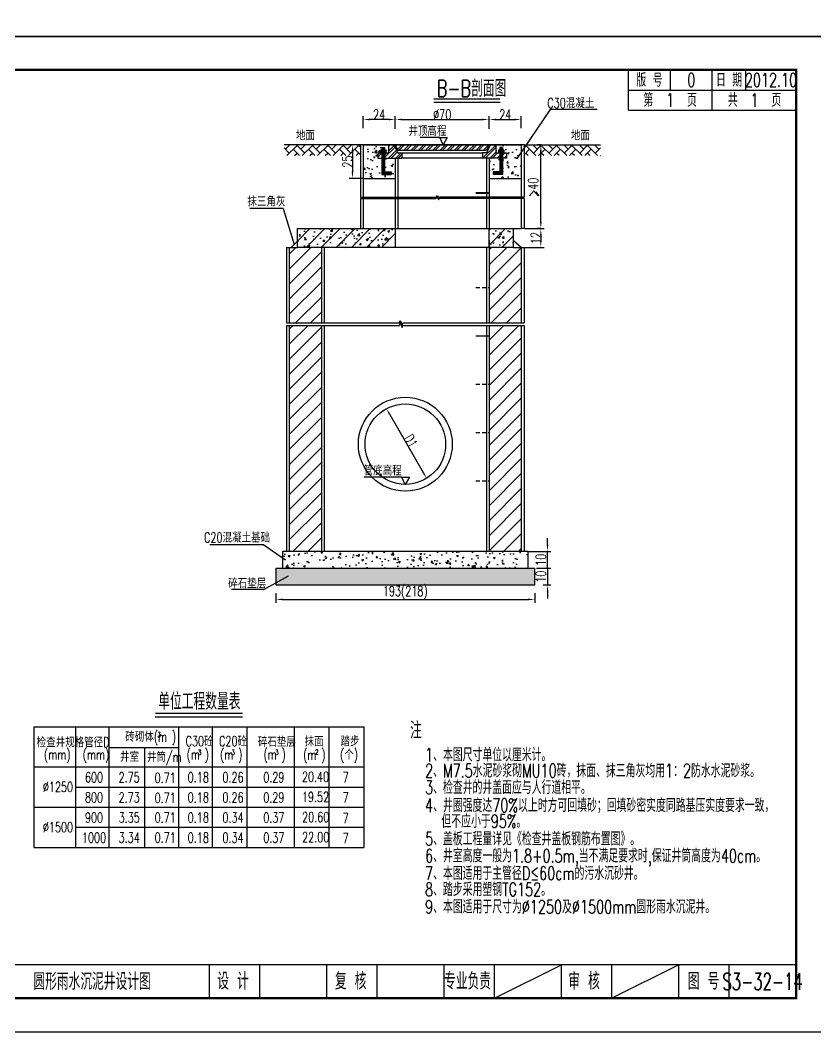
# Model space of a CAD drawing. Extents: x 5781 to 12795, y 1434 to 2653.
# Drawn here: x 6380 to 6617.2, y 1795.1 to 2096.9 of the extents above; entities that cross this region are included whole.
import ezdxf
from ezdxf.enums import TextEntityAlignment as Align

# ---------------------------------------------------------------- set-up
doc = ezdxf.new("R2010")
doc.units = 0
doc.header["$LTSCALE"] = 5
doc.linetypes.add('HIDDEN', pattern=[0.375, 0.25, -0.125])
doc.layers.get('0').update_dxf_attribs({"linetype": 'CONTINUOUS'})
for name, color, linetype in [('图框', 7, 'CONTINUOUS'), ('填充', 8, 'CONTINUOUS'), ('尺寸标注', 4, 'CONTINUOUS'), ('文字', 7, 'CONTINUOUS'), ('文字字符', 7, 'CONTINUOUS'), ('结构', 7, 'CONTINUOUS'), ('结构1', 1, 'CONTINUOUS'), ('结构2', 7, 'CONTINUOUS'), ('钢筋', 1, 'CONTINUOUS'), ('钢筋2', 3, 'CONTINUOUS')]:
    doc.layers.add(name, color=color, linetype=linetype)
doc.styles.get("Standard").update_dxf_attribs({"font": 'simplex1.shx', "width": 0.7, "bigfont": 'hztxt.shx'})
pattern_1 = [(50, (4981.3437, 2493.9624), (5.46554, -0.478173), [0.5715, -6.2865]), (355, (4981.344, 2493.9624), (-1.057285, 5.7317), [0.4572, -5.0292]), (100.451, (4981.799, 2493.9225), (4.408275, 5.2535), [0.4857, -5.3427]), (46.1842, (4981.344, 2495.4864), (8.13237, -1.26127), [0.85725, -9.42975]), (96.6356, (4982.0214, 2495.381), (7.122127, 7.422767), [0.72855, -8.01405]), (351.184, (4981.344, 2495.486), (7.12214, 7.422754), [0.6858, -7.5438]), (21, (4982.1057, 2495.1054), (4.548446, -3.067966), [0.5715, -6.2865]), (326, (4982.106, 2495.1054), (1.85406, 5.525639), [0.4572, -5.0292]), (71.4514, (4982.485, 2494.8497), (6.402495, 2.457686), [0.4857, -5.3427]), (37.5, (4981.3437, 2493.9624), (0.092658, 2.5366512), [0, -4.96824, 0, -5.1054, 0, -5.04825]), (7.5, (4981.3437, 2493.9624), (2.00459, 3.0054172), [0, -2.91084, 0, -4.85394, 0, -1.92405]), (327.5, (4979.6445, 2493.9624), (4.0677179, -0.1718623), [0, -1.905, 0, -5.9436, 0, -7.8867]), (317.5, (4978.8825, 2493.9624), (4.4438754, 0.762795), [0, -2.4765, 0, -3.94716, 0, -5.6007])]

# ---------------------------------------------------------------- blocks, each defined once
blk = doc.blocks.new('series')
at = {"width": 0.75}
for tag, height, p in [('页码', 4, (-35, -19)), ('图名', 5, (-220, -282)), ('图号', 5, (-20, -282))]:
    blk.add_attdef(tag, text='', height=height, dxfattribs=at).set_placement(p, align=Align.MIDDLE_CENTER)
blk = doc.blocks.new('DIM')
at = {"layer": '尺寸标注'}
blk.add_solid([(-1, -0.125), (-1, 0.125), (0, 0)], dxfattribs=at)
blk = doc.blocks.new('123')
at = {"layer": '图框'}
blk.add_lwpolyline([(6201.38, 2092.12), (6201.38, 2389.12), (5781.38, 2389.12), (5781.38, 2092.12)], close=True, dxfattribs=at)

msp = doc.modelspace()

# ---------------------------------------------------------------- hatches: boundary and pattern name
at = {"layer": '填充'}
h = msp.add_hatch(dxfattribs=at)
h.set_pattern_fill('AR-HBONE', color=8, scale=0.016, style=0)
h.set_pattern_definition([(45, (6753.3195, 1851.5535), (2e-16, 2.2989456), [4.8768, -1.6256]), (135, (6754.469, 1852.703), (2e-16, 2.2989456), [4.8768, -1.6256])])
h.paths.add_polyline_path([(6481.4086, 2059.7561), (6458.6427, 2059.7561), (6458.6427, 2056.5561), (6481.4086, 2056.5561)])
h = msp.add_hatch(dxfattribs=at)
h.set_pattern_fill('AR-CONC', color=8, scale=0.03, style=0)
h.set_pattern_definition(pattern_1)
h.paths.add_polyline_path([(6482.2086, 2049.7568), (6491.8086, 2049.7568), (6491.8086, 2055.7568), (6488.6086, 2055.7568), (6488.6086, 2051.7568), (6490.6086, 2051.7568), (6490.6086, 2050.9568), (6487.8086, 2050.9568), (6487.8086, 2055.7568), (6486.6086, 2055.7568), (6486.6086, 2057.3568), (6487.4086, 2057.3568), (6487.4086, 2058.1568), (6487.8086, 2058.1568), (6487.8086, 2058.9568), (6488.6086, 2058.9568), (6488.6086, 2058.1568), (6489.0086, 2058.1568), (6489.0086, 2057.3568), (6489.8086, 2057.3568), (6489.8086, 2059.7561), (6482.2086, 2059.7561)])
h.paths.add_polyline_path([(6529.4086, 2059.7561), (6521.8086, 2059.7561), (6521.8086, 2057.3568), (6522.6086, 2057.3568), (6522.6086, 2058.1568), (6523.0086, 2058.1568), (6523.0086, 2058.9568), (6523.8086, 2058.9568), (6523.8086, 2058.1568), (6524.2086, 2058.1568), (6524.2086, 2057.3568), (6525.0086, 2057.3568), (6525.0086, 2055.7568), (6523.8086, 2055.7568), (6523.8086, 2050.9568), (6521.0086, 2050.9568), (6521.0086, 2051.7568), (6523.0086, 2051.7568), (6523.0086, 2055.7568), (6519.8086, 2055.7568), (6519.8086, 2049.7568), (6529.4086, 2049.7568)])
h = msp.add_hatch(dxfattribs=at)
h.set_pattern_fill('ANSI32', scale=0.16, style=0)
h.set_pattern_definition([(45, (6753.3195, 1870.9382), (-1.077631, 1.077631), []), (45, (6754.038, 1870.9382), (-1.077631, 1.077631), [])])
h.paths.add_polyline_path([(6491.8086, 2059.7568), (6492.6086, 2058.1568), (6505.8086, 2058.1568), (6505.8086, 2059.7568)])
h.paths.add_polyline_path([(6519.0086, 2058.1568), (6519.8086, 2059.7568), (6505.8086, 2059.7568), (6505.8086, 2058.1568)])
h.paths.add_polyline_path([(6521.8086, 2057.3568), (6521.8086, 2059.7568), (6520.2071, 2059.7568), (6519.0071, 2057.3568), (6517.8086, 2057.3568), (6517.8086, 2055.7568), (6525.0086, 2055.7568), (6525.0086, 2057.3568)])
h.paths.add_polyline_path([(6493.8086, 2055.7568), (6493.8086, 2057.3568), (6492.6102, 2057.3568), (6491.4102, 2059.7568), (6489.8086, 2059.7568), (6489.8086, 2057.3568), (6486.6086, 2057.3568), (6486.6086, 2055.7568)])
h = msp.add_hatch(dxfattribs=at)
h.set_pattern_fill('AR-HBONE', color=8, scale=0.016, style=0)
h.set_pattern_definition([(135, (6258.2977, 1851.5535), (-2e-16, 2.2989456), [4.8768, -1.6256]), (45, (6257.1483, 1852.703), (-2e-16, 2.2989456), [4.8768, -1.6256])])
h.paths.add_polyline_path([(6530.2086, 2059.7561), (6552.9746, 2059.7561), (6552.9746, 2056.5561), (6530.2086, 2056.5561)])
h = msp.add_hatch(dxfattribs=at)
h.set_pattern_fill('AR-CONC', color=8, scale=0.03, style=0)
h.set_pattern_definition(pattern_1)
h.paths.add_polyline_path([(6462.6086, 2034.7561), (6462.6086, 2029.1561), (6491.8086, 2029.1561), (6491.8086, 2034.7561)])
h.paths.add_polyline_path([(6519.8086, 2034.7561), (6519.8086, 2029.1561), (6527.0086, 2029.1561), (6527.0086, 2034.7561)])
h = msp.add_hatch(dxfattribs=at)
h.set_pattern_fill('ANSI31', color=8, style=0)
h.set_pattern_definition([(45, (5097.1434, 726.9838), (-2.245064, 2.245064), [])])
h.paths.add_polyline_path([(6469.8086, 2005.8823), (6460.2086, 2005.8823), (6460.2086, 1938.4426), (6469.8086, 1938.4426)])
h.paths.add_polyline_path([(6469.8086, 2029.1561), (6462.6086, 2029.1561), (6460.2086, 2029.1561), (6460.2086, 2006.6064), (6469.8086, 2006.6064)])
h.paths.add_polyline_path([(6529.4086, 2029.1561), (6527.0086, 2029.1561), (6519.8086, 2029.1561), (6519.8086, 2006.6064), (6529.4086, 2006.6064)])
h.paths.add_polyline_path([(6529.4086, 2005.8823), (6519.8086, 2005.8823), (6519.8086, 1938.4426), (6529.4086, 1938.4426)])
h = msp.add_hatch(dxfattribs=at)
h.set_pattern_fill('AR-CONC', color=8, scale=0.03, style=0)
h.set_pattern_definition([(50, (4981.3437, 2485.5425), (5.46554, -0.478173), [0.5715, -6.2865]), (355, (4981.344, 2485.5425), (-1.057285, 5.7317), [0.4572, -5.0292]), (100.451, (4981.799, 2485.5026), (4.408275, 5.2535), [0.4857, -5.3427]), (46.1842, (4981.344, 2487.0665), (8.13237, -1.26127), [0.85725, -9.42975]), (96.6356, (4982.0214, 2486.961), (7.122127, 7.422767), [0.72855, -8.01405]), (351.184, (4981.344, 2487.0665), (7.12214, 7.422754), [0.6858, -7.5438]), (21, (4982.1057, 2486.6855), (4.548446, -3.067966), [0.5715, -6.2865]), (326, (4982.106, 2486.6855), (1.85406, 5.525639), [0.4572, -5.0292]), (71.4514, (4982.485, 2486.43), (6.402495, 2.457686), [0.4857, -5.3427]), (37.5, (4981.3437, 2485.5425), (0.092658, 2.5366512), [0, -4.96824, 0, -5.1054, 0, -5.04825]), (7.5, (4981.3437, 2485.5425), (2.00459, 3.0054172), [0, -2.91084, 0, -4.85394, 0, -1.92405]), (327.5, (4979.6445, 2485.5425), (4.0677179, -0.1718623), [0, -1.905, 0, -5.9436, 0, -7.8867]), (317.5, (4978.8825, 2485.5425), (4.4438754, 0.762795), [0, -2.4765, 0, -3.94716, 0, -5.6007])])
h.paths.add_polyline_path([(6458.2086, 1933.4426), (6531.4086, 1933.4426), (6531.4086, 1938.4426), (6458.2086, 1938.4426)])
at = {"layer": '尺寸标注'}
h = msp.add_hatch(dxfattribs=at)
h.set_pattern_fill('ANSI31', color=8, style=0)
h.set_pattern_definition([(45, (4981.3437, 2493.9624), (-2.245064, 2.245064), [])])
h.paths.add_polyline_path([(6462.6086, 2034.7561), (6462.6086, 2029.1561), (6491.8086, 2029.1561), (6491.8086, 2034.7561)])
h.paths.add_polyline_path([(6519.8086, 2034.7561), (6519.8086, 2029.1561), (6527.0086, 2029.1561), (6527.0086, 2034.7561)])
h = msp.add_hatch(dxfattribs=at)
h.set_pattern_fill('AR-SAND', color=8, scale=0.03, style=0)
h.set_pattern_definition([(37.5, (5535.2623, 903.0926), (-0.0480009, 1.4682397), [0, -1.15824, 0, -1.2954, 0, -1.23825]), (7.5, (5535.2623, 903.0926), (1.3485698, 2.1504753), [0, -0.62484, 0, -1.04394, 0, -0.40005]), (327.5, (5534.325, 903.0926), (2.3729771, 0.0043116), [0, -0.381, 0, -1.3716, 0, -1.7907]), (317.5, (5534.325, 903.0926), (2.2906694, 0.668788), [0, -0.1905, 0, -0.89916, 0, -1.0287])])
h.paths.add_polyline_path([(6456.2086, 1933.4426), (6456.2086, 1928.4426), (6533.4086, 1928.4426), (6533.4086, 1933.4426)])

# ---------------------------------------------------------------- linework, layer by layer
for p, q in [((6503.3108, 2072.452), (6523.0666, 2072.452)), ((6481.4086, 2059.7561), (6458.6427, 2059.7561)), ((6530.2086, 2059.7561), (6552.9746, 2059.7561)), ((6420.2051, 1889.1345), (6446.2557, 1889.1345))]:
    msp.add_line(p, q)
at = {"const_width": 0.4}
for points in [[(6503.3108, 2073.452), (6523.0666, 2073.452)], [(6420.2051, 1890.1345), (6446.2557, 1890.1345)]]:
    msp.add_lwpolyline(points, dxfattribs=at)
at = {"layer": '图框'}
for p, q in [((6561.3768, 2070.1207), (6561.3768, 2082.1207)), ((6573.8768, 2076.1207), (6573.8768, 2082.1207)), ((6586.3768, 2076.1207), (6586.3768, 2082.1207)), ((6596.3768, 2076.1207), (6596.3768, 2082.1207)), ((6561.3768, 2076.1207), (6611.3768, 2076.1207)), ((6586.3768, 2070.1207), (6586.3768, 2076.1207)), ((6561.3768, 2070.1207), (6611.3768, 2070.1207)), ((6521.3768, 1805.1207), (6541.3768, 1815.1207)), ((6576.3768, 1815.1207), (6556.3768, 1805.1207))]:
    msp.add_line(p, q, dxfattribs=at)
for points, const_width in [([(6611.3768, 2082.1207), (6231.3768, 2082.1207), (6231.3768, 1805.1207), (6611.3768, 1805.1207), (6611.3768, 2082.1207)], 0.7), ([(6231.3768, 1815.1207), (6611.3768, 1815.1207)], 0.4), ([(6436.3768, 1805.1207), (6436.3768, 1815.1207)], 0.4), ([(6451.3768, 1805.1207), (6451.3768, 1815.1207)], 0.4), ([(6471.3768, 1805.1207), (6471.3768, 1815.1207)], 0.4), ([(6486.3768, 1805.1207), (6486.3768, 1815.1207)], 0.4), ([(6506.3768, 1805.1207), (6506.3768, 1815.1207)], 0.4), ([(6506.3768, 1805.1207), (6506.3768, 1815.1207)], 0.4), ([(6521.3768, 1805.1207), (6521.3768, 1815.1207)], 0.4), ([(6541.3768, 1805.1207), (6541.3768, 1815.1207)], 0.4), ([(6556.3768, 1805.1207), (6556.3768, 1815.1207)], 0.4), ([(6576.3768, 1805.1207), (6576.3768, 1815.1207)], 0.4), ([(6591.3768, 1805.1207), (6591.3768, 1815.1207)], 0.4)]:
    msp.add_lwpolyline(points, dxfattribs=dict(at, const_width=const_width))
at = {"layer": '填充'}
for p, q in [((6459.4086, 2029.1561), (6462.6086, 2029.1561)), ((6527.0086, 2029.1561), (6530.2086, 2029.1561))]:
    msp.add_line(p, q, dxfattribs=at)
at = {"layer": '填充', "color": 1}
for p, q in [((6460.2086, 2029.1561), (6460.2086, 2006.6064)), ((6469.8086, 2029.1561), (6469.8086, 2006.6064)), ((6519.8086, 2031.2561), (6519.8086, 2006.6064)), ((6529.4086, 2029.1561), (6529.4086, 2006.6064)), ((6460.2086, 2005.8823), (6460.2086, 1938.4426)), ((6469.8086, 2005.8823), (6469.8086, 1938.4426)), ((6519.8086, 2005.8823), (6519.8086, 1938.4426)), ((6529.4086, 2005.8823), (6529.4086, 1938.4426)), ((6531.4086, 1938.4426), (6458.2086, 1938.4426))]:
    msp.add_line(p, q, dxfattribs=at)
for points in [[(6462.6086, 2034.7561), (6491.8086, 2034.7561), (6491.8086, 2029.1561), (6462.6086, 2029.1561)], [(6519.8086, 2034.7561), (6527.0086, 2034.7561), (6527.0086, 2029.1561), (6519.8086, 2029.1561)]]:
    msp.add_lwpolyline(points, close=True, dxfattribs=at)
at = {"layer": '尺寸标注'}
for p, q in [((6482.2086, 2064.7865), (6482.2086, 2068.3244)), ((6491.8086, 2064.5865), (6491.8086, 2068.3244)), ((6491.809, 2064.7865), (6491.809, 2068.3244)), ((6519.8086, 2064.5865), (6519.8086, 2068.3244)), ((6519.8086, 2064.7871), (6519.8086, 2068.3244)), ((6537.9886, 2070.2742), (6528.1552, 2055.7913)), ((6529.4086, 2064.7865), (6529.4086, 2068.3244)), ((6551.996, 2070.2742), (6537.9886, 2070.2742)), ((6489.809, 2067.3244), (6484.2086, 2067.3244)), ((6493.8086, 2067.3244), (6517.8086, 2067.3244)), ((6521.8086, 2067.3244), (6527.4086, 2067.3244)), ((6505.0609, 2061.9162), (6499.2802, 2061.9162)), ((6506.0621, 2059.7561), (6505.0609, 2061.9162)), ((6505.0609, 2061.9162), (6507.3297, 2061.9162)), ((6507.3297, 2061.9162), (6506.0621, 2059.7561)), ((6482.0086, 2059.7561), (6478.0484, 2059.7561)), ((6535.2687, 2059.7561), (6534.2258, 2059.7561)), ((6479.0484, 2057.7561), (6479.0484, 2051.7568)), ((6535.2258, 2036.7561), (6535.2258, 2057.7561)), ((6482.0086, 2049.7568), (6478.0484, 2049.7568)), ((6533.7441, 2045.7616), (6534.6034, 2044.5764)), ((6458.3378, 2040.815), (6448.3974, 2040.815)), ((6458.3378, 2040.815), (6461.6649, 2030.0581)), ((6530.4086, 2034.7561), (6536.2258, 2034.7561)), ((6535.0258, 2034.7561), (6534.2258, 2034.7561)), ((6535.2258, 2032.7561), (6535.2258, 2031.1561)), ((6460.7629, 2029.1561), (6462.6086, 2031.0018)), ((6527.0086, 2031.2561), (6527.0086, 2029.1561)), ((6529.4086, 2029.1561), (6527.0086, 2031.2561)), ((6530.4086, 2029.1561), (6536.2258, 2029.1561)), ((6530.4086, 2029.1561), (6536.2258, 2029.1561)), ((6490.1649, 1979.3006), (6500.158, 1961.9921)), ((6493.8075, 1960.6027), (6482.5036, 1960.6027)), ((6493.8075, 1960.6027), (6496.0763, 1960.6027)), ((6494.8086, 1958.4426), (6493.8075, 1960.6027)), ((6496.0763, 1960.6027), (6494.8086, 1958.4426)), ((6537.23, 1940.4426), (6537.23, 1942.4426)), ((6452.6492, 1940.4305), (6436.4651, 1940.4305)), ((6452.6492, 1940.4305), (6459.0271, 1935.9678)), ((6531.6086, 1938.4426), (6536.2258, 1938.4426)), ((6531.6086, 1938.4426), (6536.2258, 1938.4426)), ((6533.8129, 1938.4426), (6538.23, 1938.4426)), ((6533.9086, 1938.4426), (6538.23, 1938.4426)), ((6535.9129, 1938.4426), (6538.23, 1938.4426)), ((6537.23, 1933.4426), (6537.23, 1938.4426)), ((6533.9086, 1933.4426), (6538.23, 1933.4426)), ((6535.9129, 1933.4426), (6538.23, 1933.4426)), ((6535.9129, 1933.4426), (6538.23, 1933.4426)), ((6537.23, 1933.4426), (6537.23, 1928.4426)), ((6452.6492, 1927.0948), (6459.9329, 1931.1946)), ((6537.23, 1931.4426), (6537.23, 1929.4426)), ((6537.23, 1931.4426), (6537.23, 1929.4426)), ((6452.6492, 1927.0948), (6442.9989, 1927.0948)), ((6456.2086, 1925.9426), (6456.2086, 1923.122)), ((6533.4086, 1925.9426), (6533.4086, 1923.122)), ((6535.9129, 1928.4426), (6538.23, 1928.4426)), ((6537.23, 1926.4426), (6537.23, 1924.4426)), ((6458.2086, 1924.122), (6531.4086, 1924.122))]:
    msp.add_line(p, q, dxfattribs=at)
at = {"layer": '尺寸标注', "color": 1}
msp.add_line((6456.2086, 1933.4426), (6533.4086, 1933.4426), dxfattribs=at)
at = {"layer": '文字字符', "color": 1, "linetype": 'ByBlock'}
for p, q in [((6384.0261, 1886.1345), (6482.4347, 1886.1345)), ((6384.0261, 1886.1345), (6384.0261, 1850.1345)), ((6482.4347, 1886.1345), (6482.4347, 1850.1345)), ((6384.0261, 1850.1345), (6482.4347, 1850.1345))]:
    msp.add_line(p, q, dxfattribs=at)
at = {"layer": '文字字符'}
for p, q in [((6396.4297, 1886.1345), (6396.4297, 1850.1345)), ((6406.4297, 1886.1345), (6406.4297, 1850.1345)), ((6427.2052, 1886.1345), (6427.2052, 1874.1345)), ((6427.2052, 1886.1345), (6427.2052, 1850.1345)), ((6437.2052, 1886.1345), (6437.2052, 1850.1345)), ((6447.5343, 1886.1345), (6447.5343, 1850.1345)), ((6461.6886, 1886.1345), (6461.6886, 1850.1345)), ((6471.9941, 1886.1345), (6471.9941, 1874.1345)), ((6427.2052, 1879.8707), (6406.4297, 1879.8707)), ((6416.9907, 1879.8707), (6416.9907, 1850.1345)), ((6384.0261, 1874.1345), (6482.4347, 1874.1345)), ((6384.0261, 1874.1345), (6482.4347, 1874.1345)), ((6384.0261, 1874.1345), (6482.4347, 1874.1345)), ((6471.9941, 1874.1345), (6471.9941, 1850.1345)), ((6396.4297, 1868.1345), (6482.4347, 1868.1345)), ((6384.0261, 1862.1345), (6482.4347, 1862.1345)), ((6396.4297, 1856.1345), (6482.4347, 1856.1345))]:
    msp.add_line(p, q, dxfattribs=at)
at = {"layer": '结构'}
for p, q in [((6493.8086, 2057.3568), (6517.8086, 2057.3568)), ((6517.8086, 2055.7568), (6493.8086, 2055.7568)), ((6481.4086, 2044.1688), (6503.9673, 2044.1688)), ((6481.4086, 2043.7942), (6503.9145, 2043.7942)), ((6503.9145, 2043.7942), (6504.3385, 2044.2458)), ((6503.9673, 2044.1688), (6504.3912, 2044.6204)), ((6504.3385, 2044.2458), (6504.7072, 2043.3093)), ((6504.3912, 2044.6204), (6504.76, 2043.6839)), ((6504.7072, 2043.3093), (6504.9918, 2043.7942)), ((6504.76, 2043.6839), (6505.0446, 2044.1688)), ((6530.2086, 2043.7942), (6504.9918, 2043.7942)), ((6530.2086, 2044.1688), (6505.0446, 2044.1688))]:
    msp.add_line(p, q, dxfattribs=at)
for points in [[(6459.4086, 2006.6064), (6493.0281, 2006.6064), (6493.232, 2007.3306), (6493.8783, 2006.0034), (6494.1054, 2006.6064), (6530.2086, 2006.6064)], [(6459.4086, 2005.8823), (6493.0281, 2005.8823), (6493.232, 2006.6065), (6493.8783, 2005.2792), (6494.1054, 2005.8823), (6530.2086, 2005.8823)]]:
    msp.add_lwpolyline(points, dxfattribs=at)
for radius in [14, 12]:
    msp.add_circle((6494.8086, 1970.4426), radius, dxfattribs=at)
at = {"layer": '结构1'}
for p, q in [((6515.8086, 2045.5561), (6519.8086, 2045.5561)), ((6515.8086, 2045.3561), (6519.8086, 2045.3561)), ((6515.8086, 2002.7561), (6519.8086, 2002.7561)), ((6458.2086, 1938.4426), (6458.2086, 1933.4426)), ((6531.4086, 1933.4426), (6531.4086, 1938.4426)), ((6456.2086, 1933.4426), (6456.2086, 1928.4426)), ((6533.4086, 1928.4426), (6533.4086, 1933.4426)), ((6456.2086, 1928.4426), (6533.4086, 1928.4426))]:
    msp.add_line(p, q, dxfattribs=at)
at = {"layer": '结构1', "linetype": 'HIDDEN'}
for p, q in [((6515.8086, 2017.1561), (6519.8086, 2017.1561)), ((6515.8086, 1988.3561), (6519.8086, 1988.3561)), ((6515.8086, 1973.9561), (6519.8086, 1973.9561)), ((6515.8086, 1959.5561), (6519.8086, 1959.5561))]:
    msp.add_line(p, q, dxfattribs=at)
at = {"layer": '结构2'}
msp.add_lwpolyline([(6462.6086, 2034.7561), (6527.0086, 2034.7561), (6527.0086, 2029.1561), (6462.6086, 2029.1561)], close=True, dxfattribs=at)
at = {"layer": '钢筋', "linetype": 'Continuous'}
for p, q in [((6482.2086, 2059.7568), (6529.4086, 2059.7568)), ((6482.2086, 2059.7568), (6482.2086, 2049.7568)), ((6529.4086, 2059.7568), (6529.4086, 2049.7568)), ((6491.8086, 2055.7568), (6491.8086, 2049.7568)), ((6519.8086, 2055.7568), (6519.8086, 2049.7568)), ((6482.2086, 2049.7568), (6482.2086, 2044.1688)), ((6491.8086, 2049.7568), (6491.8086, 2044.1688)), ((6519.8086, 2049.7568), (6519.8086, 2044.1688)), ((6529.4086, 2049.7568), (6529.4086, 2044.1688)), ((6482.2086, 2043.7942), (6482.2086, 2034.7561)), ((6491.8086, 2043.7942), (6491.8086, 2034.7561)), ((6519.8086, 2043.7942), (6519.8086, 2034.7561)), ((6529.4086, 2043.7942), (6529.4086, 2034.7561))]:
    msp.add_line(p, q, dxfattribs=at)
at = {"layer": '钢筋'}
for p, q in [((6489.8086, 2059.7568), (6489.8086, 2057.3568)), ((6491.4102, 2059.7568), (6492.6102, 2057.3568)), ((6491.8086, 2059.7568), (6492.6086, 2058.1568)), ((6520.2071, 2059.7568), (6519.0071, 2057.3568)), ((6519.8086, 2059.7568), (6519.0086, 2058.1568)), ((6521.8086, 2059.7568), (6521.8086, 2057.3568)), ((6486.6086, 2057.3568), (6489.8086, 2057.3568)), ((6486.6086, 2057.3568), (6486.6086, 2055.7568)), ((6486.6086, 2055.7568), (6493.8086, 2055.7568)), ((6492.6086, 2058.1568), (6519.0086, 2058.1568)), ((6492.6102, 2057.3568), (6493.8086, 2057.3568)), ((6493.8086, 2057.3568), (6493.8086, 2055.7568)), ((6519.0071, 2057.3568), (6517.8086, 2057.3568)), ((6517.8086, 2057.3568), (6517.8086, 2055.7568)), ((6525.0086, 2055.7568), (6517.8086, 2055.7568)), ((6521.8086, 2057.3568), (6525.0086, 2057.3568)), ((6525.0086, 2057.3568), (6525.0086, 2055.7568)), ((6482.2086, 2049.7568), (6491.8086, 2049.7568)), ((6519.8086, 2049.7568), (6529.4086, 2049.7568)), ((6519.8086, 2034.7561), (6529.4086, 2034.7561))]:
    msp.add_line(p, q, dxfattribs=at)
at = {"layer": '钢筋2', "linetype": 'Continuous'}
for p, q in [((6481.4086, 2059.7568), (6481.4086, 2044.1688)), ((6530.2086, 2059.7568), (6530.2086, 2044.1688)), ((6492.6086, 2055.7568), (6492.6086, 2044.1688)), ((6519.0086, 2055.7568), (6519.0086, 2044.1688)), ((6481.4086, 2043.7942), (6481.4086, 2034.7561)), ((6492.6086, 2043.7942), (6492.6086, 2034.7561)), ((6519.0086, 2043.7942), (6519.0086, 2034.7561)), ((6530.2086, 2043.7942), (6530.2086, 2034.7561)), ((6530.2086, 2034.7561), (6529.4086, 2034.7561)), ((6459.4086, 2029.1561), (6459.4086, 2006.6064)), ((6470.6086, 2029.1561), (6470.6086, 2006.6064)), ((6519.0086, 2029.1561), (6519.0086, 2006.6064)), ((6530.2086, 2029.1561), (6530.2086, 2006.6064)), ((6459.4086, 2005.8823), (6459.4086, 1938.4426)), ((6470.6086, 2005.8823), (6470.6086, 1938.4426)), ((6519.0086, 2005.8823), (6519.0086, 1938.4426)), ((6530.2086, 2005.8823), (6530.2086, 1938.4426))]:
    msp.add_line(p, q, dxfattribs=at)
at = {"layer": '钢筋2'}
msp.add_line((6530.2086, 2059.7561), (6481.4086, 2059.7561), dxfattribs=at)
at = {"layer": '钢筋2', "color": 7, "linetype": 'Continuous'}
for p, q in [((6487.8086, 2058.9568), (6488.6086, 2058.9568)), ((6487.8086, 2058.9568), (6487.8086, 2050.9568)), ((6488.0086, 2058.9568), (6488.0086, 2051.1568)), ((6488.2086, 2058.9568), (6488.2086, 2051.3568)), ((6488.4086, 2058.9568), (6488.4086, 2051.5568)), ((6488.6086, 2058.9568), (6488.6086, 2051.7568)), ((6523.8086, 2058.9568), (6523.0086, 2058.9568)), ((6523.0086, 2058.9568), (6523.0086, 2051.7568)), ((6523.2086, 2058.9568), (6523.2086, 2051.5568)), ((6523.4086, 2058.9568), (6523.4086, 2051.3568)), ((6523.6086, 2058.9568), (6523.6086, 2051.1568)), ((6523.8086, 2058.9568), (6523.8086, 2050.9568)), ((6487.4086, 2058.1568), (6489.0086, 2058.1568)), ((6487.4086, 2058.1568), (6487.4086, 2057.3568)), ((6487.4086, 2057.9568), (6489.0086, 2057.9568)), ((6487.4086, 2057.7568), (6489.0086, 2057.7568)), ((6487.4086, 2057.5568), (6489.0086, 2057.5568)), ((6489.0086, 2058.1568), (6489.0086, 2057.3568)), ((6524.2086, 2058.1568), (6522.6086, 2058.1568)), ((6522.6086, 2058.1568), (6522.6086, 2057.3568)), ((6524.2086, 2057.9568), (6522.6086, 2057.9568)), ((6524.2086, 2057.7568), (6522.6086, 2057.7568)), ((6524.2086, 2057.5568), (6522.6086, 2057.5568)), ((6524.2086, 2058.1568), (6524.2086, 2057.3568)), ((6487.8086, 2050.9568), (6490.6086, 2050.9568)), ((6488.0086, 2051.1568), (6490.6086, 2051.1568)), ((6488.2086, 2051.3568), (6490.6086, 2051.3568)), ((6488.4086, 2051.5568), (6490.6086, 2051.5568)), ((6488.6086, 2051.7568), (6490.6086, 2051.7568)), ((6490.6086, 2051.7568), (6490.6086, 2050.9568)), ((6521.0086, 2051.7568), (6521.0086, 2050.9568)), ((6523.0086, 2051.7568), (6521.0086, 2051.7568)), ((6523.2086, 2051.5568), (6521.0086, 2051.5568)), ((6523.4086, 2051.3568), (6521.0086, 2051.3568)), ((6523.6086, 2051.1568), (6521.0086, 2051.1568)), ((6523.8086, 2050.9568), (6521.0086, 2050.9568))]:
    msp.add_line(p, q, dxfattribs=at)

# ---------------------------------------------------------------- block references
at = {"layer": '图框'}
ref = msp.add_blockref('series', (6621.3768, 2092.1207), dxfattribs=at)
ref.add_attrib('页码', '第  1  页    共  1  页', dxfattribs={"layer": '0', "height": 4, "width": 0.7}).set_placement((6586.3768, 2073.1207), align=Align.MIDDLE_CENTER)
ref.add_attrib('图名', '圆形雨水沉泥井设计图', dxfattribs={"layer": '0', "height": 5, "width": 0.7}).set_placement((6401.3768, 1810.1207), align=Align.MIDDLE_CENTER)
ref.add_attrib('图号', 'S3-32-14', dxfattribs={"layer": '0', "height": 5, "width": 0.65}).set_placement((6601.3768, 1810.1207), align=Align.MIDDLE_CENTER)
at = {"layer": '填充', "xscale": 2, "yscale": 2, "zscale": 2, "rotation": 90}
msp.add_blockref('DIM', (6479.0484, 2059.7561), dxfattribs=at)
at = {"layer": '尺寸标注'}
for p in [(420, 0), (420, -297)]:
    msp.add_blockref('123', p, dxfattribs=at)
at = {"layer": '尺寸标注', "yscale": 2, "zscale": 2}
for p, xscale, rotation in [((6482.2086, 2067.3244), 2, 180), ((6491.8086, 2067.3244), 2, 180), ((6519.8086, 2067.3244), 2, 180), ((6535.2258, 2059.7561), 2, 90), ((6479.0484, 2049.7568), 2, 270), ((6535.2258, 2034.7561), 2, 270), ((6535.2258, 2034.7561), 2, 90), ((6535.2258, 2029.1561), 2, 270), ((6489.1649, 1981.0327), 1.999999999999967, 120.0000000000005), ((6501.158, 1960.26), 2.000000000000164, 299.9999999999973), ((6537.23, 1938.4426), 2, 270), ((6537.23, 1933.4426), 2, 90), ((6537.23, 1933.4426), 2, 90), ((6537.23, 1928.4426), 2, 90), ((6456.2086, 1924.122), 2, 180)]:
    msp.add_blockref('DIM', p, dxfattribs=dict(at, xscale=xscale, rotation=rotation))
at = {"layer": '尺寸标注', "xscale": 2, "yscale": 2, "zscale": 2}
for p in [(6491.809, 2067.3244), (6519.8086, 2067.3244), (6529.4086, 2067.3244), (6533.4086, 1924.122)]:
    msp.add_blockref('DIM', p, dxfattribs=at)

# ---------------------------------------------------------------- texts
at = {"layer": '图框', "color": 7, "width": 0.7}
for s, height, p in [('版 号', 4, (6567.6268, 2079.1207)), ('0', 4, (6580.1268, 2079.1207)), ('日 期', 4, (6591.3768, 2079.1207)), ('2012.10', 4, (6603.8768, 2079.1207)), ('设 计', 5, (6443.4214, 1810.2153)), ('复 核', 5, (6478.5163, 1810.2153)), ('专业负责', 5, (6513.367, 1810.2153)), ('审 核', 5, (6548.1408, 1810.2153)), ('图 号', 5, (6583.76, 1810.2153))]:
    msp.add_text(s, height=height, dxfattribs=at).set_placement(p, align=Align.MIDDLE_CENTER)
msp.add_text('注', height=5, dxfattribs=at).set_placement((6496.2222, 1887.5592), align=Align.TOP_LEFT)
at = {"layer": '尺寸标注', "color": 7, "width": 0.7}
msp.add_text('>40', height=3, rotation=90, dxfattribs=at).set_placement((6534.4391, 2044.1931))
at = {"layer": '尺寸标注', "color": 7, "linetype": 'Continuous', "width": 0.7}
for s, p in [('1、本图尺寸单位以厘米计。', (6500.7023, 1875.7798)), ('2、M7.5水泥砂浆砌MU10砖，抹面、抹三角灰均用1：2防水水泥砂浆。', (6500.7023, 1871.0271)), ('3、检查井的井盖面应与人行道相平。', (6500.7023, 1866.0509)), ('4、井圈强度达70%%%以上时方可回填砂；回填砂密实度同路基压实度要求一致，', (6500.7023, 1860.6823)), ('   但不应小于95%。', (6499.3248, 1855.948)), ('5、盖板工程量详见《检查井盖板钢筋布置图》。', (6500.7023, 1850.6983)), ('6、井室高度一般为1.8+0.5m,当不满足要求时,保证井筒高度为40cm。', (6500.7023, 1845.6472)), ('7、本图适用于主管径D≤60cm的污水沉砂井。', (6500.7023, 1840.4167)), ('8、踏步采用塑钢TG152。', (6500.7023, 1835.6025)), ('9、本图适用于尺寸为%%C1250及%%C1500mm圆形雨水沉泥井。', (6500.7023, 1830.4203))]:
    msp.add_text(s, height=4, dxfattribs=at).set_placement(p)
at = {"layer": '尺寸标注', "color": 7, "char_height": 3, "attachment_point": 5}
for s, insert in [('\\A1;24', (6487.0088, 2068.8244)), ('\\A1;%%c70', (6505.8086, 2068.8244)), ('\\A1;24', (6524.6086, 2068.8244)), ('193(218)', (6494.8086, 1926.122))]:
    msp.add_mtext(s, dxfattribs=dict(at, insert=insert))
for s, insert, rotation in [('\\A1;25', (6477.5484, 2054.7564), 90), ('\\A1;12', (6533.7258, 2031.9561), 90), ('\\A1;D1', (6496.4605, 1971.3964), 300), ('\\A1;10', (6535.23, 1935.9426), 90), ('\\A1;10', (6535.23, 1930.9426), 90)]:
    msp.add_mtext(s, dxfattribs=dict(at, insert=insert, rotation=rotation))
at = {"layer": '文字', "color": 7, "width": 0.7}
for s, height, p in [('B-B剖面图', 5, (6504.2408, 2074.1097)), ('单位工程数量表', 5, (6421.1351, 1891.1977)), ('%%C1250', 3, (6386.7121, 1866.6745)), ('%%C1500', 3, (6386.7121, 1854.661))]:
    msp.add_text(s, height=height, dxfattribs=at).set_placement(p)
at = {"layer": '文字字符', "color": 7, "width": 0.7}
for s, p in [('C30混凝土', (6544.1891, 2072.3814)), ('地面', (6465.0348, 2062.7751)), ('地面', (6547.0268, 2062.7751)), ('抹三角灰', (6453.3788, 2043.0386)), ('C20混凝土基础', (6444.6328, 1942.7603)), ('碎石垫层', (6447.648, 1929.0758))]:
    msp.add_text(s, height=3, dxfattribs=at).set_placement(p, align=Align.MIDDLE)
for s, height, p in [('砖砌体(m )', 3, (6411.2999, 1881.6504)), ('3', 1.5, (6420.8359, 1882.9996)), ('C30砼', 3, (6429.2743, 1880.3249)), ('C20砼', 3, (6439.2743, 1880.3249)), ('碎石垫层', 3, (6450.8188, 1880.1243)), ('抹面', 3, (6464.7783, 1880.265)), ('踏步', 3, (6475.4586, 1880.3249)), ('检查井规格', 3, (6384.8618, 1880.0191)), ('管径D', 3, (6399.0184, 1880.0191)), ('(mm)', 3, (6387.033, 1876.3187)), ('(mm)', 3, (6398.6133, 1876.3187)), ('井室', 3, (6409.7278, 1875.6911)), ('井筒/m', 3, (6417.7604, 1875.6391)), ('(m )', 3, (6429.573, 1876.3187)), ('3', 1.5, (6432.8944, 1877.7164)), ('(m )', 3, (6439.573, 1876.3187)), ('3', 1.5, (6442.8944, 1877.7164)), ('(m )', 3, (6452.5152, 1876.3855)), ('3', 1.5, (6455.9226, 1877.75)), ('(m )', 3, (6464.3505, 1876.2588)), ('2', 1.5, (6467.8738, 1877.8177)), ('(个)', 3, (6475.359, 1876.3187)), ('600', 3, (6399.2789, 1869.5336)), ('2.75', 3, (6409.3188, 1869.5336)), ('0.71', 3, (6420.0535, 1869.3954)), ('0.18', 3, (6429.9205, 1869.5336)), ('0.26', 3, (6440.2681, 1869.5336)), ('0.29', 3, (6452.4291, 1869.5336)), ('20.40', 3, (6463.9913, 1869.6819)), ('7', 3, (6476.1153, 1869.5336)), ('800', 3, (6399.2789, 1863.5336)), ('2.73', 3, (6409.3188, 1863.5336)), ('0.71', 3, (6420.0535, 1863.3954)), ('0.18', 3, (6429.9205, 1863.5336)), ('0.26', 3, (6440.2681, 1863.5336)), ('0.29', 3, (6452.4291, 1863.5336)), ('19.52', 3, (6463.9913, 1863.6819)), ('7', 3, (6476.1153, 1863.5336)), ('900', 3, (6399.2789, 1857.5336)), ('3.35', 3, (6409.3188, 1857.5336)), ('0.71', 3, (6420.0535, 1857.5336)), ('0.18', 3, (6429.9205, 1857.5336)), ('0.34', 3, (6440.2681, 1857.5336)), ('0.37', 3, (6452.4291, 1857.5336)), ('20.60', 3, (6464.0234, 1857.6819)), ('7', 3, (6476.1153, 1857.3954)), ('1000', 3, (6398.3806, 1851.5336)), ('3.34', 3, (6409.3188, 1851.5336)), ('0.71', 3, (6420.0535, 1851.5336)), ('0.18', 3, (6429.9205, 1851.5336)), ('0.34', 3, (6440.2681, 1851.5336)), ('0.37', 3, (6452.4291, 1851.5336)), ('22.00', 3, (6464.0234, 1851.6819)), ('7', 3, (6476.1153, 1851.3954))]:
    msp.add_text(s, height=height, dxfattribs=at).set_placement(p)
at = {"layer": '结构', "color": 7, "width": 0.7}
for s, p in [('井顶高程', (6495.7519, 2062.4162)), ('管底高程', (6482.3731, 1961.1027))]:
    msp.add_text(s, height=3, dxfattribs=at).set_placement(p)

doc.saveas('drawing.dxf')
